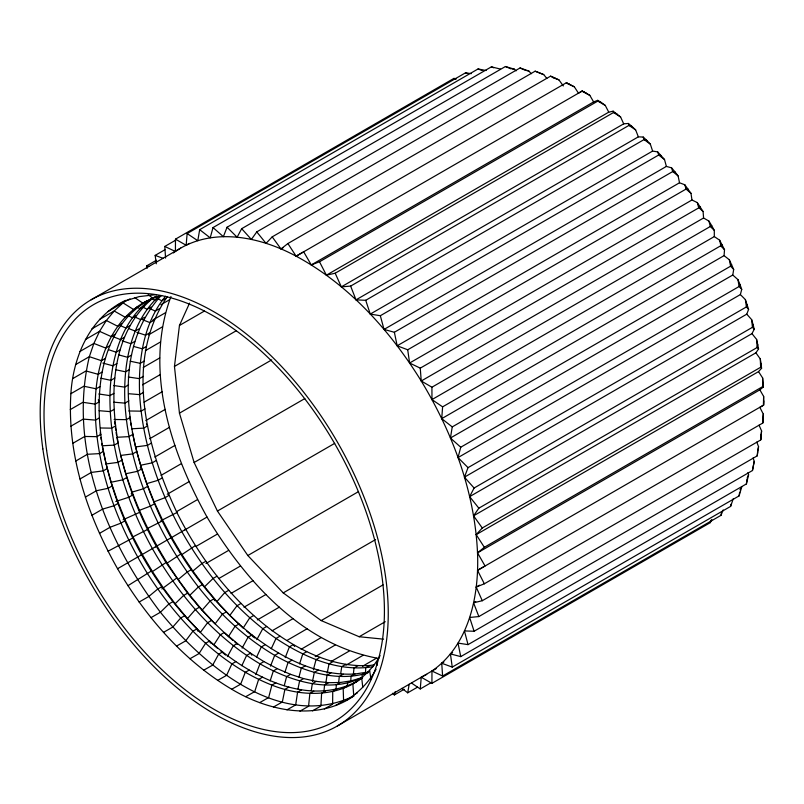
<?xml version="1.0" encoding="UTF-8"?>
<svg xmlns="http://www.w3.org/2000/svg" width="804" height="804" viewBox="0 0 804 804"><rect width="100%" height="100%" fill="white"/><g stroke="black" fill="none" stroke-linecap="round" stroke-linejoin="round"><path stroke-width="1.21" d="M456.159 78.631L453.838 78.44L175.473 239.16L175.423 251.471L173.413 252.928M411.547 683.078L420.261 688.948L421.236 677.229L431.919 683.34L431.969 671.028C469.265 645.019 479.264 595.633 477.516 552.84C474.772 491.807 452.642 432.904 421.236 380.995C390.051 330.575 348.785 284.566 296.103 256.164C261.471 237.502 216.708 227.542 180.649 248.114L91.174 299.781M347.428 686.536L347.459 683.078L351.398 680.807L361.84 677.641C328.886 693.762 289.983 680.867 259.973 663.853C214.025 636.667 178.518 594.598 152.368 548.569C126.66 501.897 109.414 449.325 109.947 395.628C110.761 359.73 121.303 319.63 152.408 298.194M362.142 678.043L362.172 674.586L369.599 671.26M763.639 396.412L763.398 405.226L477.516 570.368L484.34 583.794L762.715 423.085L763.287 414.1L759.86 407.357L763.639 405.136L763.639 396.412L759.86 389.829L763.287 387.046L763.127 382.583L762.634 377.97L758.534 371.609L761.589 368.282L761.097 363.669L760.282 358.926L755.901 352.825L758.564 348.976L756.604 339.429L751.971 333.63L754.212 329.298L753.077 324.474L751.629 319.61L746.775 314.163L748.594 309.369L745.398 299.621L740.363 294.576L741.73 289.37L739.981 284.485L737.951 279.631L732.776 275.018L733.68 269.43L729.349 259.782L724.072 255.632L724.515 249.712L719.66 240.225L714.314 236.577L714.294 230.366L711.731 225.673L708.947 221.11L703.58 217.984L703.088 211.532L697.299 202.578L691.953 200.005L409.608 363.016L407.708 349.78L397.176 345.79L394.362 332.263L384.031 329.429L380.332 315.721L370.272 314.083L365.719 300.294L356.011 299.852L350.634 286.093L341.348 286.857L335.188 273.219L326.404 275.179L319.5 261.782L311.289 264.928L303.701 251.863L296.103 256.164L287.892 243.532L566.257 82.812L574.327 86.812L578.448 93.153L582.267 90.993L589.814 95.354L593.633 101.917L597.754 100.339L601.533 102.701L605.281 105.445L608.749 112.168L613.161 111.183L620.598 116.992L623.693 123.846L628.356 123.464L632.044 126.54L635.652 129.926L638.356 136.841L643.23 137.062L646.838 140.459L650.335 144.147L652.617 151.072L657.672 151.896L664.516 159.534L666.375 166.418L671.571 167.845L674.918 171.795L678.114 175.975L679.521 182.779L684.807 184.779L690.998 193.352L691.953 200.005M380.071 655.602C373.759 667.25 364.172 676.958 352.856 683.792L353.76 696.033C316.826 721.701 267.772 710.887 231.713 689.239C183.402 660.627 145.725 616.779 117.555 568.719C87.586 515.786 66.983 455.185 70.883 393.699C73.154 356.433 90.169 316.876 125.665 300.364M378.784 658.476C302.043 644.627 245.431 580.98 207.03 517.062C170.739 451.567 143.685 370.081 170.95 296.545M336.002 690.576L336.323 684.767L340.263 682.495L351.398 680.807M350.785 680.918L351.036 676.275L354.976 673.993L366.111 672.315M365.498 672.425L365.75 667.772L369.689 665.501L374.644 664.757M154.659 297.118C98.118 323.57 93.043 397.387 103.465 451.345C117.866 525.163 157.021 593.865 212.819 644.245M101.786 443.416L102.148 445.788L114.238 445.125L118.178 442.843C109.394 393.789 111.223 333.499 152.217 298.726L148.278 300.997M354.976 673.993C316.957 676.285 281.299 657.511 251.994 634.959C213.814 604.518 183.945 564.549 162.197 521.022C130.771 453.918 105.354 357.217 161.041 295.631M369.689 665.501C331.67 667.792 296.013 649.019 266.707 626.467C228.527 596.015 198.658 556.056 176.91 512.52C146.469 447.446 123.605 361.167 167.242 296.686M763.287 414.1L762.715 423.085L763.127 418.361M477.516 570.368L485.033 565.946L477.516 552.84L484.34 547.293L476.189 534.62L482.279 527.997L473.556 515.836L478.852 508.178L469.626 496.641L474.099 488.018L464.431 477.174L468.039 467.647L458.019 457.587L460.742 447.225L450.431 438.019L452.24 426.904L441.728 418.643L442.612 406.854L722.213 244.918M175.473 239.16L186.156 245.27L187.131 233.552L465.506 72.832L471.305 73.626M759.046 425.195L761.589 430.904L760.644 439.999L482.279 600.719L473.556 602.799L478.852 616.567L757.227 455.858L758.564 446.702L756.785 442.089M763.8 400.864L763.639 405.136M757.227 455.858L757.639 451.567M323.992 690.777L324.575 684.958L328.514 682.686L340.263 682.495M338.584 683.45L339.288 676.465L343.228 674.184M353.418 673.792L354.011 667.963L357.941 665.692M763.127 382.583L762.715 386.583L484.34 547.293M761.589 430.904L760.644 439.999L761.097 434.954M747.991 472.511L748.594 474.802L746.413 483.918L468.039 644.627L464.431 630.929L474.099 631.251L752.464 470.531L754.212 461.375L753.097 457.908M383.578 639.16L359.177 636.738L321.198 620.587L283.219 592.89L247.823 555.524L217.432 511.053L194.116 462.501L179.453 413.166L174.458 366.423L179.453 325.459L189.563 303.118M761.097 363.669L760.644 367.277L761.589 368.282M746.413 483.918L746.996 479.184M733.298 498.641L730.605 506.399L452.24 667.109L450.431 653.903L460.742 656.617L739.107 495.897L739.63 492.209M311.259 690.616L312.314 683.651L316.253 681.38L328.514 682.686M325.801 683.279L327.027 675.159L330.967 672.888M340.695 673.621L341.74 666.667L345.68 664.385M757.74 344.243L757.227 347.469L758.564 348.976M730.605 506.399L730.957 504.279M486.118 70.511L478.058 68.963L199.683 229.673L197.784 240.718L187.131 233.552M401.96 688.365L407.708 692.827L409.186 684.234M337.268 726.042L431.969 671.028L442.612 676.043L720.977 515.334L721.389 513.153M752.464 470.531L754.212 461.375M297.982 688.907L299.621 680.867L303.56 678.586L316.253 681.38M312.465 681.561L314.334 672.365L318.273 670.094M327.178 673.069L329.047 663.873L332.987 661.602M757.74 450.491L758.564 446.702M753.077 324.474L752.464 327.298L474.099 488.018M431.919 683.34L710.294 522.63L710.776 520.399M284.244 685.661L286.606 676.616L290.546 674.335L303.56 678.586M298.957 677.169L301.319 668.114L305.259 665.843M313.379 669.802L316.032 659.622L319.972 657.35M500.52 69.084L491.395 66.853L213.03 227.562L210.216 237.843L199.683 229.673M392.483 693.279L394.362 694.937L395.307 691.51M739.107 495.897L741.73 486.882L739.981 489.747M747.147 304.505L746.413 306.927L468.039 467.647M270.154 680.887L273.35 670.928L277.29 668.657L290.546 674.335M284.867 672.395L288.063 662.436L292.003 660.154M299.58 663.903L302.776 653.943L306.716 651.662M255.793 674.616L259.973 663.853L263.913 661.581L277.29 668.657M270.506 666.124L274.687 655.361L278.626 653.089M285.229 657.622L289.4 646.868L293.339 644.597L294.646 646.456M516.098 70.852L514.409 69.184L505.425 66.521L227.06 227.23L223.361 236.667L213.03 227.562M720.977 515.334L723.188 509.907M739.981 284.485L739.107 286.505L460.742 447.225M747.147 477.998L748.594 474.802M241.843 665.692L246.587 655.451L250.526 653.17L263.913 661.581M256.556 657.2L261.3 646.949L265.24 644.677M271.27 648.707L276.023 638.456L279.953 636.185M710.294 522.63L711.791 519.464M531.283 73.727L528.851 71.023L520.047 67.968L241.672 228.678L237.12 237.21L227.06 227.23M227.391 656.607L233.341 645.733L237.28 643.461L250.526 653.17L251.833 655.2M242.104 648.114L248.054 637.24L251.994 634.959L253.069 636.818M256.818 639.622L262.767 628.738L266.707 626.467M376.091 669.28C369.006 682.144 358.463 692.978 345.881 700.545M213.713 645.099L220.316 634.788L224.256 632.517L237.28 643.461M232.979 640.436L228.426 636.597L235.029 626.296L238.969 624.025M731.65 264.576L730.605 266.194L452.24 426.904M546.831 78.44L543.725 74.601L535.132 71.184L256.767 231.894L251.381 239.451L241.672 228.678M253.682 615.522L249.742 617.804L243.14 628.105L229.803 615.392L237.059 605.713L240.999 603.442M165.554 296.244C143.172 323.419 138.177 360.504 139.645 394.623C142.529 442.823 158.559 489.515 181.794 531.575C205.342 573.151 236.527 611.12 276.023 638.456C304.304 657.2 338.534 672.466 373.177 666.657M211.573 620.427L207.633 622.698L200.367 632.386L187.483 618.567L195.362 609.563L199.302 607.281L211.573 620.427L228.426 636.597M226.286 611.934L222.346 614.206L215.08 623.884L202.196 610.065L210.075 601.07L214.015 598.789L214.668 600.638M229.803 615.392L216.909 601.573L224.788 592.568L228.728 590.297M563.333 85.948L558.921 79.867L550.579 76.149L272.204 236.858L266.044 243.371L256.767 231.894M187.483 618.567L175.131 603.744L183.613 595.462L187.553 593.191L199.302 607.281M202.196 610.065L189.844 595.251L198.337 586.97L202.266 584.699M216.909 601.573L204.558 586.759L213.05 578.478L216.99 576.197M159.624 295.591C129.997 322.263 123.193 365.127 124.932 403.126C127.816 451.315 143.846 498.008 167.081 540.067C193.231 586.106 228.738 628.165 274.687 655.361C302.435 671.089 336.263 682.676 367.981 672.827M189.844 595.251L178.146 579.543L187.191 572.026L191.131 569.755M204.558 586.759L192.859 571.051L201.904 563.534L205.844 561.262M272.204 236.858L280.988 248.959L287.892 243.532M582.267 90.993L296.103 256.164M175.131 603.744L163.433 588.046L152.448 571.574L165.976 562.579L187.553 593.191M178.146 579.543L167.162 563.071L180.689 554.087M192.859 571.051L181.875 554.579L195.402 545.584M146.8 300.907C109.595 320.223 95.686 364.745 95.234 404.131C94.761 464.189 116.007 522.731 147.323 573.342C177.654 620.688 218.738 664.044 271.893 685.108C301.048 696.766 336.976 697.651 362.684 677.491M126.921 300.234L108.037 311.56M140.69 555.373L141.594 554.78L117.555 568.719M155.403 546.881L156.308 546.288C137.353 512.389 124.027 475.465 116.861 437.296L128.952 436.622L132.891 434.351M180.649 248.114L175.423 251.471L164.78 246.456L165.584 258.094M152.448 571.574L142.288 554.458L171.021 537.796M181.875 554.579L171.714 537.464L185.734 529.303M272.053 630.818L293.158 618.557M287.038 640.426L307.118 628.748M301.098 649.28L321.198 637.582M315.168 656.687L335.268 644.999M345.981 665.23L362.976 655.35M117.555 305.068L129.997 298.877M99.465 319.52L114.188 310.987L123.022 302.887L133.564 309.5L137.504 307.218M91.897 328.866L106.359 320.505L114.188 310.987L125.143 317.208L129.082 314.937M205.975 563.473L228.587 550.398M218.768 578.548L240.466 565.996M231.07 593.392L252.958 580.719M243.974 607.211L265.973 594.457M257.31 619.924L279.41 607.1M362.544 666.275L376.413 658.215M164.78 246.456L175.654 240.175M156.308 263.792L155.152 255.391L164.941 249.732M147.152 268.345L146.65 265.883L156.438 260.235M186.156 245.27L189.412 243.391M156.901 296.033L142.861 303.178L134.791 297.631M85.395 339.539L99.565 331.338L106.359 320.505L117.665 326.253L121.605 323.982M143.795 306.435L139.856 308.716L136.871 307.017M158.509 297.942L154.569 300.214L151.584 298.525M136.318 315.49L132.379 317.761L128.268 315.671M151.031 306.987L147.102 309.269L142.981 307.168M165.755 298.495L161.815 300.766L157.695 298.676M79.998 351.448L93.877 343.429L99.565 331.338L111.193 336.574L115.133 334.293M160.85 304.766L169.473 299.791M129.846 325.801L125.906 328.072L120.62 325.7M144.559 317.309L140.62 319.58L134.278 316.726M159.272 308.816L155.333 311.088L148.991 308.233M75.767 364.513L89.344 356.674L93.877 343.429L105.766 348.082L109.706 345.8M152.82 320.022L165.242 312.856M124.419 337.308L120.479 339.579L112.912 336.625M139.132 328.816L135.193 331.087L128.71 328.555M153.845 320.324L149.906 322.595L142.348 319.63M280.988 248.959L283.159 247.702M105.364 358.413L101.425 360.684L89.344 356.674C67.797 446.873 106.269 540.941 160.418 612.246C203.794 665.772 280.757 731.168 353.76 696.033M120.077 349.921L116.138 352.192L108.45 349.639M134.791 341.419L130.851 343.7L122.067 340.775M149.504 332.926L145.564 335.198L136.78 332.283M72.712 378.634L85.978 370.976L98.209 374.302L102.148 372.031M148.509 334.876L162.197 326.977M179.453 325.459L204.417 311.047M116.861 363.529L112.922 365.81L102.922 363.086M131.575 355.036L127.635 357.308L118.741 354.896M146.288 346.544L142.348 348.815L133.454 346.393M70.883 393.699L83.827 386.221L96.138 388.814L100.078 386.543M145.373 350.685L160.358 342.042M114.791 378.051L110.851 380.322L100.781 378.202M129.504 369.559L125.565 371.83L115.495 369.699M144.228 361.056L140.288 363.338L130.208 361.207M311.289 264.928L593.633 101.917M319.5 261.782L597.874 101.063L601.533 102.701M70.26 409.588L82.892 402.301L95.234 404.131L99.173 401.849L98.269 399.819M143.243 367.458L159.735 357.931M113.887 393.357L109.947 395.628L98.842 393.99M128.6 384.865L124.66 387.136L113.555 385.498M143.313 376.372L139.373 378.644L128.268 376.996M326.404 275.179L608.749 112.168M335.188 273.219L613.552 112.5L616.909 113.917M70.883 426.19L83.184 419.095L95.505 420.11L99.445 417.839M142.539 384.825L160.358 374.533M174.458 366.423L236.326 330.705M114.158 409.347L110.218 411.618L99.133 410.693M128.871 400.844L124.932 403.126L113.846 402.201M143.584 392.352L139.645 394.623L128.56 393.709M341.348 286.857L623.693 123.846M72.712 443.386L84.701 436.461L96.932 436.652L100.872 434.381M144.097 402.171L162.197 391.719M350.634 286.093L628.999 125.374L632.044 126.54M115.585 425.879L111.645 428.16L100.641 427.989M130.298 417.387L126.359 419.658L114.128 419.477M145.011 408.894L141.072 411.166L128.841 410.975M145.785 420.592L165.242 409.357M75.767 461.024L87.435 454.28L99.525 453.617L103.465 451.345M356.011 299.852L638.356 136.841M365.719 300.294L644.084 139.574L646.838 140.459M179.453 413.166L271.712 359.901M79.998 478.973L91.365 472.42L103.244 470.883L107.183 468.611M149.675 438.753L169.473 427.316M370.272 314.083L652.617 151.072M121.896 460.109L117.957 462.39L106.078 463.918L102.409 446.994M136.62 451.617L132.68 453.888L120.791 455.426C130.399 493.495 146.398 529.796 167.162 563.071M151.333 443.125L147.393 445.396L135.504 446.934L132.369 432.421M380.332 315.721L658.697 155.011L661.169 155.584M85.395 497.113L96.46 490.731L108.088 488.309L112.027 486.038M154.78 457.054L174.87 445.456M126.741 477.546L122.801 479.817L111.173 482.229L106.078 463.918M156.167 460.551L152.227 462.833L140.599 465.245L135.504 446.934M384.031 329.429L666.375 166.418M394.362 332.263L672.737 171.543L674.918 171.795M115.796 501.495L128.7 497.284L132.64 495.013L131.223 493.676M161.011 475.395L181.372 463.637M91.897 515.294L102.681 509.073L113.987 505.776L117.927 503.505M147.353 486.51L143.413 488.792L132.107 492.088M162.066 478.018L158.127 480.289L146.82 483.586L140.599 465.245M194.116 462.501L304.827 398.583M397.176 345.79L679.521 182.779M407.708 349.78L686.073 189.061L688.003 188.97M123.092 519.746L139.574 512.379M167.242 494.259L188.94 481.727M99.465 533.384L109.977 527.323L120.922 523.143L124.861 520.871M154.288 503.887L150.348 506.158L139.404 510.329M169.001 495.385L165.061 497.666L154.117 501.837L146.82 483.586M409.608 363.016L420.261 368.142L700.304 206.97M160.84 520.761L176.91 512.52M176.599 511.656L197.513 499.575M108.037 551.232L132.771 538.007M147.484 529.514L133.002 536.831L124.69 518.821L117.394 500.58L111.173 482.229M162.197 521.022L147.715 528.339M420.261 368.142L421.236 380.995L703.58 217.984M184.84 529.886L207.03 517.062M217.432 511.053L334.665 443.376M421.236 380.995L431.919 387.216L711.731 225.673M442.612 406.854L431.969 399.588L714.314 236.577M151.263 571.071L127.936 585.704M196.065 546.388L217.412 534.047M441.728 418.643L724.072 255.632M161.704 586.749L157.765 589.02L148.72 596.538L139.112 602.055M176.418 578.247L161.835 588.96M450.431 438.019L732.776 275.018M247.823 555.524L358.534 491.606M172.84 601.683L168.9 603.965L160.418 612.246L150.991 617.653M458.019 457.587L740.363 294.576M184.588 615.784L180.649 618.055L172.77 627.06L163.483 632.376M464.431 477.174L746.775 314.163M283.219 592.89L375.478 539.625M356.795 681.521C305.922 707.741 247.913 675.018 209.542 641.009L205.603 643.28L199 653.592L189.935 658.757M469.626 496.641L751.971 333.63M222.567 651.954L218.628 654.225L212.678 665.109L203.683 670.214M478.852 508.178L757.227 347.469L756.604 339.429M473.556 515.836L755.901 352.825M235.813 661.662L231.874 663.943L226.607 675.33L217.643 680.405M321.198 620.587L383.066 584.87M482.279 527.997L760.644 367.277L760.282 358.926M476.189 534.62L758.534 371.609M249.2 670.074L245.26 672.355L240.667 684.184L231.713 689.239M477.516 552.84L759.86 389.829M262.576 677.149L258.637 679.42L254.727 691.601L245.793 696.656M275.832 682.837L271.893 685.108L268.657 697.55L259.752 702.595M359.177 636.738L385.227 621.703M288.847 687.088L284.907 689.36L282.335 702.003L273.501 707.007M482.279 600.719L476.189 587.061L479.445 585.181M301.54 689.872L297.601 692.144L295.671 704.907L286.938 709.872M313.801 691.179L309.862 693.45L308.565 706.264L299.952 711.168M473.556 602.799L475.727 601.543M325.55 690.988L321.61 693.259L320.907 706.043L312.444 710.867M336.685 689.299L332.745 691.581L332.615 704.254L324.324 708.987M347.127 686.144L343.187 688.415L343.589 700.907L335.499 705.54M450.431 653.903L452.602 652.657M442.612 676.043L441.728 663.24L443.898 661.983M431.969 671.028L436.311 668.526M394.362 694.937L404.151 689.289M407.708 692.827L417.497 687.169M420.261 688.948L431.135 682.666M331.218 661.441L349.248 651.059M355.398 694.053L357.308 692.947M176.498 646.114L185.654 640.878L192.91 631.2L196.849 628.919L197.814 631.11M421.236 677.229L426.743 674.385M357.901 679.923L362.202 677.862M476.189 587.061L484.34 583.794M161.624 295.601L152.961 298.314L148.167 294.716M127.936 300.073L139.112 296.626L155.986 294.626M125.886 473.737L137.514 471.325L141.454 469.054L140.228 467.606M478.852 616.567L469.626 617.462L474.099 631.251M131.585 428.793L143.665 428.13L147.604 425.859L146.439 423.999M512.078 68.953L514.409 69.184M468.039 644.627L458.019 643.11L460.742 656.617M526.449 70.511L528.851 71.023M146.65 265.883L148.941 266.486M453.838 78.44L456.009 79.134M543.725 74.601L535.132 71.184M552.408 77.385L558.921 79.867M465.506 72.832L467.596 73.566M155.152 255.391L163.333 258.406M441.728 663.24L452.24 667.109M478.058 68.963L482.078 70.481M491.395 66.853L493.706 67.777M505.425 66.521L510.922 68.842M570.549 84.812L566.257 82.812L574.327 86.812M520.047 67.968L525.243 70.26M586.046 92.983L582.066 91.143L589.814 95.354M550.579 76.149L555.172 78.279M605.281 105.445L597.874 101.063L597.754 100.339M620.598 116.992L613.552 112.5L613.161 111.183M635.652 129.926L628.999 125.374L628.356 123.464M650.335 144.147L644.084 139.574L643.23 137.062M664.516 159.534L658.697 155.011L657.672 151.896M763.287 387.046L762.715 386.583L762.634 377.97M678.114 175.975L672.737 171.543L671.571 167.845M246.788 631.18L254.999 638.085M234.808 641.974L237.542 644.275M214.618 645.863L217.361 648.165M221.01 651.24L225.572 655.079M690.998 193.352L686.073 189.061L684.807 184.779M703.088 211.532L698.626 207.432L697.299 202.578M714.294 230.366L710.294 226.507L708.947 221.11M724.515 249.712L720.977 246.145L719.66 240.225M733.68 269.43L730.605 266.194L729.349 259.782M741.73 289.37L739.107 286.505L737.951 279.631M748.594 309.369L746.413 306.927L745.398 299.621M754.212 329.298L752.464 327.298L751.629 319.61M156.308 546.288L165.976 562.579M171.714 537.464L162.438 519.836L154.117 501.837M133.002 536.831L142.288 554.458M209.542 641.009L210.578 643.009M376.523 661.602L377.237 665.28M369.589 670.335L371.006 679.551M129.756 416.914L130.308 420.482M130.67 422.854L131.032 425.236M114.5 421.849L114.861 424.221M115.404 427.788L115.776 430.16M116.138 432.542L116.5 434.914M100.148 432.723L100.51 435.095M100.872 437.466L101.244 439.848M361.679 677.752L362.765 687.279M431.919 387.216L431.969 399.588M42.843 448.853A246.104 142.087 60 0 0 326.082 731.419A246.104 142.087 60 0 0 273.742 358.443A246.104 142.087 60 0 0 42.843 448.853M46.602 450.26A240.708 138.971 60 0 0 323.62 726.625A240.708 138.971 60 0 0 272.435 361.84A240.708 138.971 60 0 0 46.602 450.26"/></g></svg>
